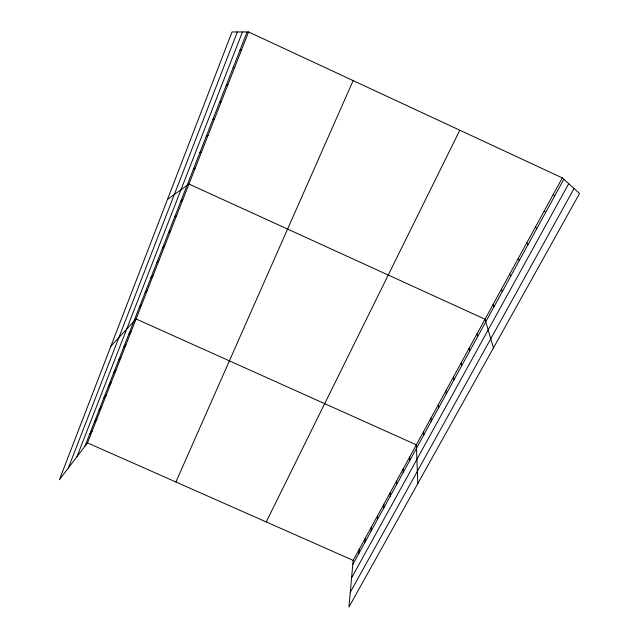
<?xml version="1.0" encoding="UTF-8"?>
<svg xmlns="http://www.w3.org/2000/svg" width="639" height="639" viewBox="0 0 639 639"><rect width="100%" height="100%" fill="white"/><g stroke="black" fill="none" stroke-linecap="round" stroke-linejoin="round"><path stroke-width="0.96" d="M396.611 484.562L396.643 480.863M390.133 496.383L390.221 492.605M383.735 508.069L383.871 504.219M377.409 519.627L377.593 515.697M371.147 531.049L371.387 527.055M364.957 542.351L365.244 538.286M358.838 553.526L359.166 549.396M562.304 177.89L353.159 560.387L348.95 607.05L579.565 193.481L562.304 177.89L248.579 31.966L232.037 31.95L59.435 479.681L87.487 442.899L248.579 31.966M68.301 468.052L237.333 31.958M76.976 456.677L242.453 31.958M84.971 446.198L247.117 31.966M175.901 481.998L353.151 80.61M266.231 521.943L459.816 130.22M352.784 564.58L563.83 179.271M351.586 577.888L568.71 183.673M350.284 592.305L574.054 188.497M89.612 434.344L92.104 431.117M94.3 422.355L96.777 419.208M99.045 410.23L101.497 407.163M103.845 397.969L106.266 394.99M108.702 385.573L111.098 382.673M113.614 373.032L115.978 370.221M118.574 360.34L120.915 357.616M123.599 347.512L125.915 344.876M128.687 334.524L130.963 331.984M110.859 346.274L136.075 318.949L416.348 444.824L417.81 483.563M139.438 307.047L141.658 304.715M145.125 292.526L147.305 290.298M150.884 277.813L153.033 275.705M156.715 262.917L158.823 260.92M162.625 247.82L164.702 245.943M168.608 232.524L170.645 230.767M174.679 217.028L176.676 215.391M180.821 201.325L182.778 199.823M167.458 199.464L188.968 184.04L485.025 319.228L493.444 347.928M193.369 169.279L195.238 168.049M199.767 152.929L201.589 151.834M206.253 136.363L208.026 135.412M212.827 119.557L214.56 118.758M219.496 102.528L221.174 101.873M226.262 85.259L227.883 84.763M233.115 67.742L234.689 67.407M240.064 49.978L241.582 49.81M87.487 442.899L353.159 560.387M553.246 194.464L554.676 195.989M544.308 210.814L545.642 212.475M535.49 226.933L536.736 228.738M526.792 242.836L527.95 244.777M518.213 258.523L519.291 260.592M509.754 274.003L510.737 276.2M501.399 289.283L502.31 291.6M493.156 304.356L493.987 306.792M476.998 333.909L477.668 336.577M469.074 348.399L469.673 351.178M461.246 362.704L461.773 365.588M453.53 376.826L453.986 379.822M445.902 390.772L446.294 393.864M438.378 404.543L438.697 407.73M430.942 418.138L431.197 421.421M423.601 431.565L423.793 434.935M409.703 456.973L409.783 460.519M403.137 468.986L403.161 472.612"/></g></svg>
